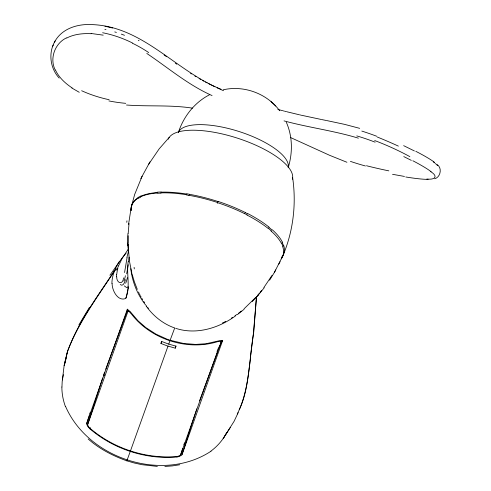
<?xml version="1.0" encoding="UTF-8"?>
<svg xmlns="http://www.w3.org/2000/svg" width="491" height="491" viewBox="0 0 491 491"><rect width="100%" height="100%" fill="white"/><g stroke="black" fill="none" stroke-linecap="round" stroke-linejoin="round"><path stroke-width="0.74" d="M127.967 245.66L127.881 233.753M61.946 387.031L62.179 381.685L64.125 365.642L67.347 352.2M130.987 209.534L130.993 210.455M131.238 208.405L131.343 210.418M128.059 235.735L127.998 242.714M128.163 233.661L129.047 223.411M116.674 274.543L117.576 268.816M128.268 261.378C126.089 273.555 130.809 287.118 125.647 298.516C117.687 301.689 111.936 290.144 112.12 283.417M256.357 298.27L253.749 332.051M256.486 296.987L253.46 333.101M253.706 332.511C248.949 359.621 249.907 388.835 237.294 413.974M253.399 333.708L250.404 357.601M256.247 298.154L256.382 296.902M250.668 357.166C248.151 374.866 247.071 393.365 239.227 409.74M128.532 224.461L131.177 207.595M64.886 363.598L66.684 354.447M62.382 379.911L63.382 374.651M65.389 361.554L67.046 353.324M124.573 272.536L127.077 257.615M126.666 273.831L128.255 264.741M126.021 298.123L127.961 289.469M128.126 288.751L128.446 287.309M89.982 428.256C113.562 448.504 145.434 458.987 176.435 456.581A4.603 1.749 -8.7 0 0 178.282 456.17L180.08 455.427A3.486 1.221 -10.1 0 0 180.559 454.967L217.243 352.182C215.733 350.513 224.952 340.011 218.796 341.38M86.649 423.635L88.497 417.835M102.631 378.021L87.674 424.531A3.486 1.27 45.6 0 0 87.76 425.175L88.484 426.538A4.591 1.866 44.2 0 0 89.951 428.293M64.125 365.642L65.659 358.939M220.987 89.239C175.526 71.085 142.556 25.44 90.35 24.55C76.977 24.053 62.185 28.773 55.145 40.949C48.112 52.574 50.021 68.169 59.178 78.069M126.924 460.398L126.838 460.834L134.135 462.964L141.887 464.676L157.353 466.419M123.548 277.888C122.854 285.664 116.392 283.031 116.723 276.771M131.435 206.453L134.675 194.411L142.126 176.22M288.162 167.744C292.783 152.953 292.673 136.424 286.284 122.173M66.979 353.324L67.66 351.077M125.432 279.612C125.021 281.803 123.131 287.186 120.215 284.528M67.292 352.2C77.891 321.912 98.004 295.956 115.367 269.283L117.926 268.43M67.629 351.083C78.769 321.887 97.93 296.423 114.894 270.4L117.509 269.534M88.693 417.215L89.294 415.355M89.693 414.122L90.289 412.262M86.704 423.408L127.402 309.097M176.907 456.968C145.833 459.693 113.808 449.185 90.099 428.981L90.516 427.686M87.711 424.359L128.298 310.392M160.956 343.479L161.68 341.472L168.732 344.123L175.981 346.155L175.256 348.162L167.112 345.824L160.956 343.479L161.662 341.294M175.256 348.168L175.956 345.977M180.645 454.807L182.658 448.547M183.873 444.791L184.475 442.913M178.902 456.513L181.265 455.464A4.628 1.614 -10.6 0 0 181.915 454.844L194.976 414.392M195.179 413.772L195.97 411.298M196.173 410.679L196.768 408.819M220.858 342L221.232 340.84M182.02 454.635L222.718 340.324M178.331 132.631C183.419 116.741 194.436 102.539 209.387 94.843M168.008 346.124L130.477 450.891M168.732 344.123L169.96 340.729C185.303 345.756 202.243 346.48 217.728 341.619M130.299 451.389L126.838 460.834C112.826 455.851 99.348 448.909 88.177 438.979M127.052 310.195A3.744 1.387 63.5 0 1 127.267 309.852A3.946 1.467 62.1 0 1 127.844 309.747L130.023 311.435L138.051 320.801L145.704 327.497L155.837 334.07L166.872 339.115L170.131 340.257L174.771 327.828M103.84 374.265L104.638 372.11M105.706 369.238L127.783 309.551M217.286 203.292L217.967 201.457M199.561 400.791L221.907 340.386M283.51 254.264C293.379 230.175 296.404 203.477 292.654 177.742M118.484 265.975L122.339 258.045L128.194 249.311M54.36 42.662L55.145 40.949M52.5 46.743L53.292 45.025M269.59 280.189L274.469 272.278L283.049 255.351M238.196 412.63L234.09 421.309L223.172 438.573M127.93 311.552L128.648 311.233L130.054 312.307M226.75 432.546L224.142 437.113M148.712 164.184L159.139 148.902L169.272 137.314M278.82 264.103L280.109 261.721M274.469 272.278L275.733 269.94M140.837 178.62L149.958 161.883M78.861 324.974L89.466 307.317M271.959 275.476L263.857 287.56M225.062 435.621L230.432 427.305M109.916 275.261L121.302 259.033L126.089 253.147M259.978 292.538L261.728 290.341M252.178 301.597L258.401 294.919L264.219 287.757M257.695 295.232L259.064 293.618M255.811 297.35L244.088 308.796M256.664 296.773L258.401 294.919M128.36 286.848L126.451 287.481L124.278 285.872M241.32 311.079L238.479 313.283M237.282 314.688L244.064 309.336M211.038 451.192C162.957 483.003 88.135 458.741 65.524 406.333M234.962 315.793L236.736 314.553M235.385 315.983C218.544 328.258 196.001 335.089 175.631 328.295M137.811 197.609L140.991 195.878M137.554 198.757L140.714 197.038M231.335 318.156L232.556 317.382M66.506 37.862C54.894 43.337 49.376 58.447 55.207 69.986M224.405 322.041L225.694 321.384M222.46 322.992L223.761 322.372M434.695 178.773C440.525 177.276 442.416 167.996 437.18 164.583M223.227 89.798C244.002 85.072 267.043 93.536 279.649 110.751M179.816 464.75L172.359 465.904L164.859 466.45M157.335 192.171L161.312 191.95M157.046 193.331L161.011 193.11M426.857 179.006C435.143 180.087 438.635 176.275 430.263 171.377M91.13 33.486L103.208 35.149M126.494 105.019C148.46 106.664 170.635 104.736 192.484 108.143M186.807 193.81L189.299 194.227M186.482 194.97L188.961 195.387M404.467 176.441L392.542 174.305M326.447 120.51L321.986 119.62M321.421 119.503L301.321 115.225M327 120.62L344.614 124.37L359.688 128.347M112.617 28.024L104.945 26.213M299.553 114.82L300.738 115.09M298.964 114.685L286.977 111.795M285.154 111.334L286.37 111.641M284.037 120.89C308.618 127.55 334.015 130.747 358.393 138.174M283.325 110.868L284.547 111.181M282.718 110.714L277.82 109.425M170.131 340.257L183.585 343.473L195.614 344.424L206.171 343.718L219.79 340.625L222.055 340.613A3.94 1.399 -26.5 0 1 222.411 341.036A3.744 1.326 -27.5 0 1 222.368 341.417M169.96 340.729C154.567 335.691 140.469 326.214 130.79 313.135M346.928 162.269L329.571 155.285L290.782 137.64M174.115 327.773C162.76 323.673 153.032 315.774 146.103 305.948M223.497 90.712L219.446 88.889M217.157 87.828L218.869 88.626M403.651 145.655L414.392 150.946M214.892 86.747L212.075 85.385M212.057 95.567C188.182 84.961 168.278 67.887 146.803 53.439M403.786 156.592L411.329 160.373M211.523 85.103L208.749 83.709M245.212 212.548L247.654 213.788M244.813 213.683L247.237 214.917M205.465 82.009L207.098 82.862M79.254 92.302L71.876 88.03M202.771 80.561L203.845 81.144M199.058 78.511L200.641 79.395M194.896 76.099L195.927 76.706M190.569 73.478L191.324 73.945M175.348 63.173L176.76 64.186M433.338 161.92L434.75 162.963M164.147 54.998L165.093 55.686M165.559 56.029L166.498 56.711M268.681 227.13L271.934 229.868M268.252 228.247L271.486 230.973M435.364 163.448L437.604 165.614M90.099 428.981L89.344 428.275A6.205 2.473 44.6 0 1 88.061 426.728M275.721 106.019L271.063 101.625M147.877 307.673L148.448 308.305M146.214 305.727L146.76 306.378M145.674 305.064C137.37 294.698 132.312 281.883 130.778 268.724M88.012 426.728L86.772 424.5A4.628 1.663 46.6 0 1 86.655 423.641M143.771 301.499L144.575 302.702M141.881 298.411L142.617 299.657M140.457 295.889L141.162 297.153M139.456 293.962L140.125 295.244M282.079 242.106L283.54 245.629M281.625 243.205L283.08 246.709M138.499 292.01L139.137 293.311M137.314 289.365L134.43 281.969L131.956 273.69M131.791 272.99L129.434 261.04L128.01 244.113M127.82 243.07L128.366 252.313M178.325 132.558A57.68 19.898 17.8 0 1 238.08 131.207A57.68 19.898 17.8 0 1 288.291 167.093M125.727 103.331A66.291 27.392 12.2 0 1 108.892 100.913M109.131 99.716A65.389 30.565 12.9 0 1 81.647 90.725M72.134 87.907A58.085 32.431 11.1 0 1 55.452 69.98M66.745 38.046A57.152 32.167 23.8 0 1 91.24 33.713M102.631 32.744A65.499 35.37 23.2 0 1 132.417 42.956M132.392 43.202A67.629 31.35 22.6 0 1 148.718 52.586M356.767 135.903A66.291 18.038 23.2 0 1 375.118 142.175M374.694 140.536A65.389 14.012 22.3 0 1 409.85 156.641M412.857 160.76A58.085 6.285 23.4 0 1 431.129 171.703M428.152 179.368A57.152 5.929 12.9 0 1 405.799 176.987M388.841 170.862A65.499 8.605 13.3 0 1 366.476 165.737M365.433 165.983A67.629 14.791 13.6 0 1 350.427 161.379M415.791 151.302A57.152 6.07 23.2 0 1 434.504 162.361M377.248 137.001A65.499 8.752 22.8 0 1 398.367 146.109M361.818 131.079A67.641 14.939 22.4 0 1 376.738 136.265M138.315 40.33A66.279 27.551 23.3 0 1 139.057 40.728M104.865 29.307A65.389 30.7 22.5 0 1 105.97 29.552M114.759 31.921A65.389 30.7 22.5 0 1 116.404 32.437M121.302 34.112A65.389 30.7 22.5 0 1 124.493 35.315M125.389 275.697A21.07 4.615 -89.3 0 1 123.873 281.098M126.936 257.45A22.881 5.364 -80.2 0 1 128.372 251.815M117.435 268.872A20.567 9.937 -58.4 0 1 118.337 265.999M116.637 276.85A23.642 10.409 -60.9 0 1 116.576 274.629M127.39 277.605A23.777 4.83 -87.8 0 1 125.653 283.258M103.975 375.732A5.014 1.731 17.8 0 1 103.515 375.4M104.356 375.296A3.762 1.295 17.8 0 1 103.834 374.565M224.117 437.1A61.952 57.65 25.9 0 1 210.952 451.088M168.29 139.174A65.205 22.494 17.8 0 1 237.319 138.118A65.205 22.494 17.8 0 1 292.366 179.264M111.93 283.522A31.338 18.897 -51.8 0 1 114.741 270.4M189.336 194.301A79.8 29.141 17.8 0 1 217.943 201.525M217.986 201.396A79.8 29.276 17.8 0 1 245.291 212.511M115.164 269.277A32.609 19.131 -52.8 0 1 119.393 261.445M161.57 192.153A79.769 29.331 17.9 0 1 186.961 194.074M141.298 196.038A79.708 29.853 18.2 0 1 157.752 192.484M131.085 208.362A79.61 30.344 19.1 0 1 138.167 197.787M283.823 245.678A79.603 30.319 15.6 0 1 281.472 257.456M272.407 229.868A79.708 30.209 16.9 0 1 282.386 242.155M247.93 213.677A79.769 29.718 17.6 0 1 269.025 227.118M131.128 209.577A79.487 30.356 19.9 0 1 137.296 198.634M140.408 196.879A79.597 30.209 18.8 0 1 156.647 193.031M160.741 192.895A79.665 29.687 18.1 0 1 186.335 194.718M188.918 195.308A79.695 29.239 17.9 0 1 217.617 202.544M217.568 202.673A79.695 29.104 17.8 0 1 244.733 213.72M246.948 215.027A79.665 29.294 17.8 0 1 267.926 228.26M270.989 230.979A79.597 29.81 17.4 0 1 281.318 243.155M282.693 246.635A79.481 30.252 16.6 0 1 281.257 258.886M65.358 406.382A62.903 58.773 11 0 1 61.866 387.025M126.758 222.331A104.736 73.668 75.5 0 1 126.979 220.797M134.288 268.902A66.211 48.578 71.5 0 1 134.123 267.362M128.624 261.427A35.726 14 -84.8 0 1 129.133 257.241M178.945 456.544A6.205 2.492 -8.8 0 1 176.913 457.011M217.691 341.681A5.941 1.743 -21.2 0 1 218.74 341.441M130.041 312.227A5.941 1.927 57.6 0 1 130.796 313.068"/></g></svg>
